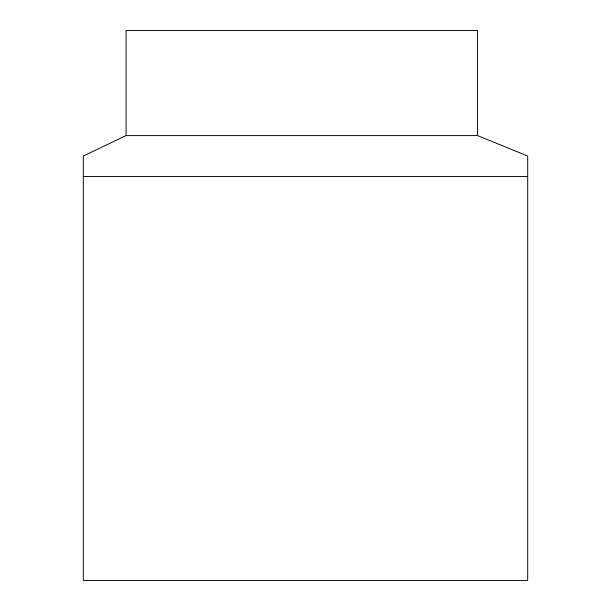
<?xml version="1.0" encoding="UTF-8"?>
<svg xmlns="http://www.w3.org/2000/svg" width="611" height="611" viewBox="0 0 611 611"><rect width="100%" height="100%" fill="white"/><g stroke="black" fill="none" stroke-linecap="round" stroke-linejoin="round"><path stroke-width="0.92" d="M126.08 135.589L83.31 156.026L83.31 580.45L527.69 580.45L527.69 156.026L477.55 135.589L126.08 135.589L126.08 30.55L477.55 30.55L477.55 135.589M83.31 176.464L527.69 176.464"/></g></svg>
